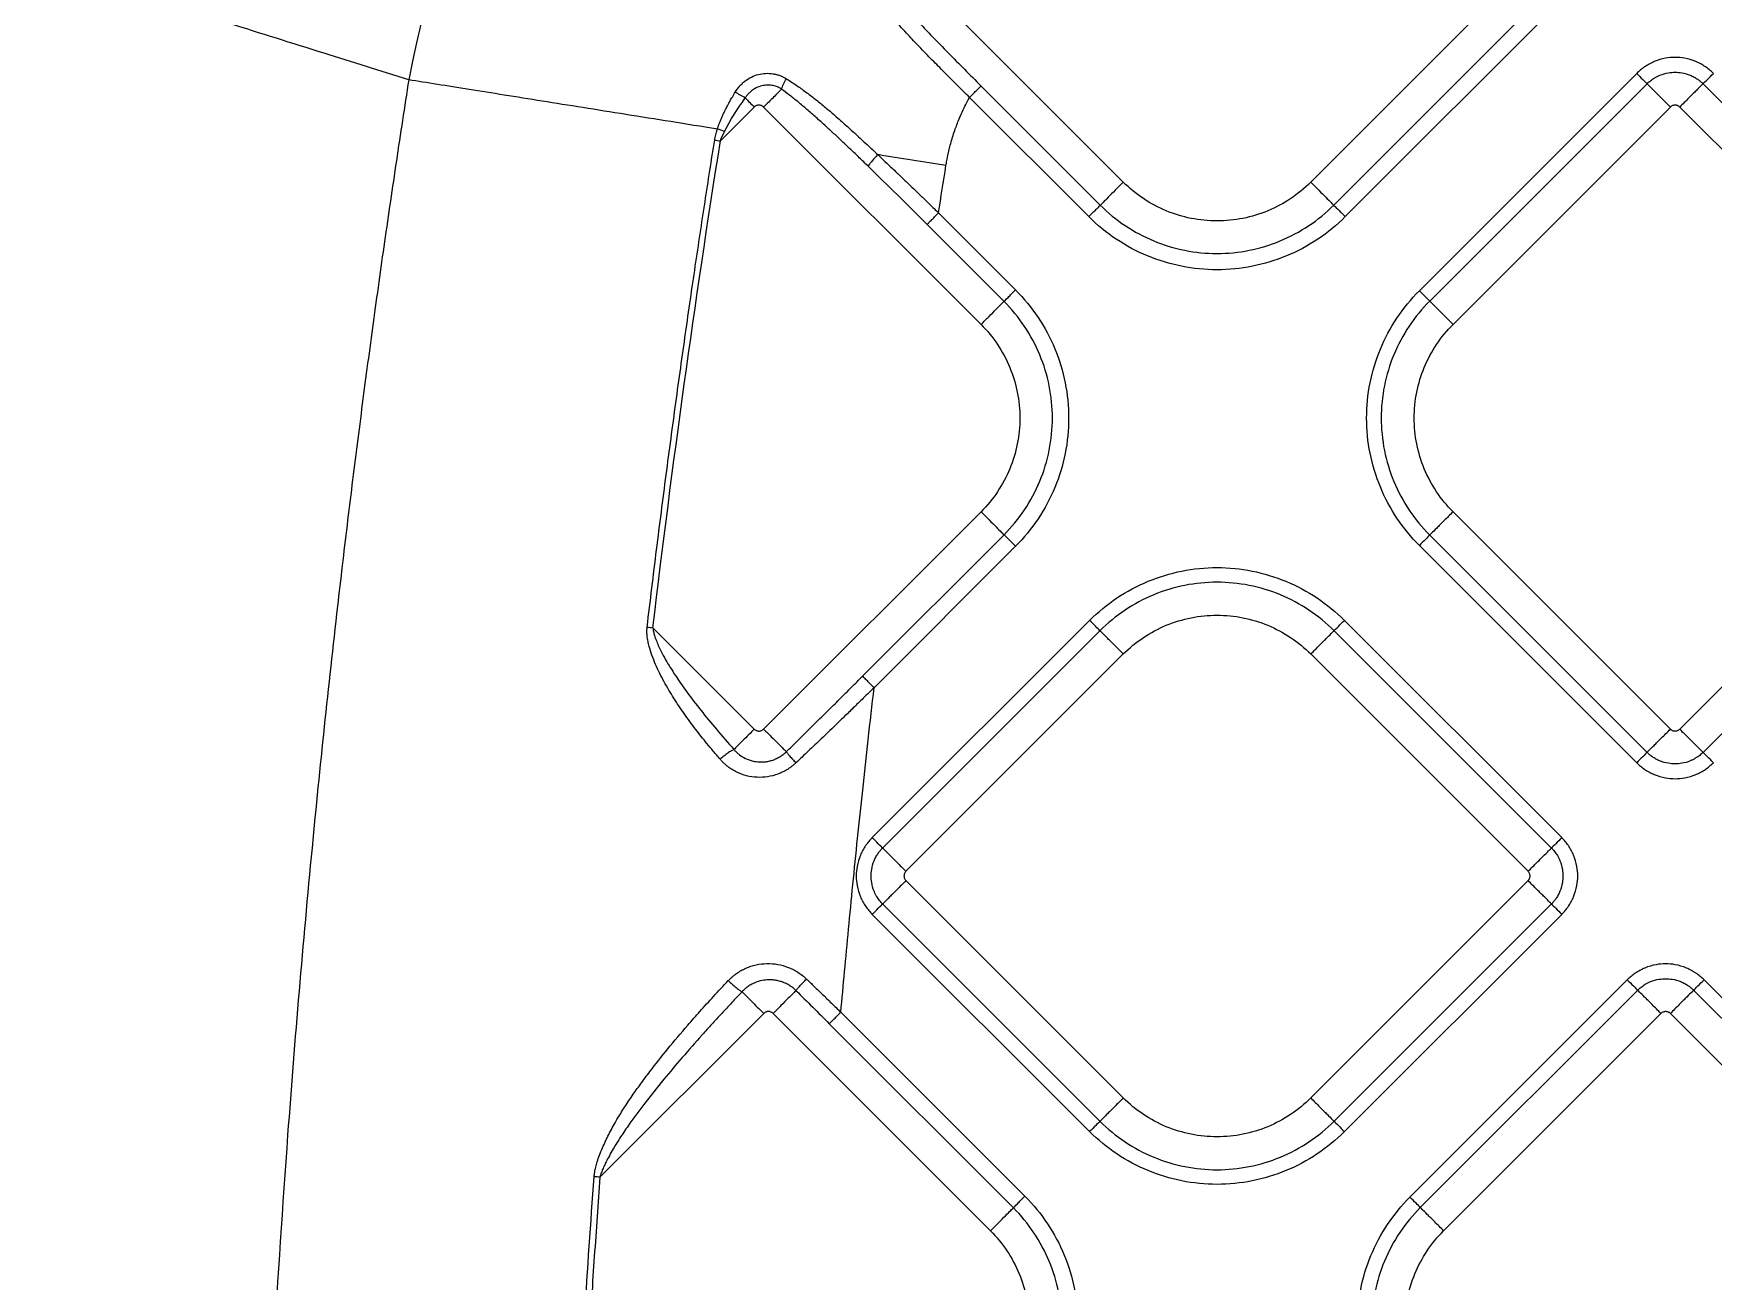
# Model space of a CAD drawing. Extents: x 526 to 610, y 679 to 808.
# Drawn here: x 559.03 to 564.12, y 725.62 to 729.41 of the extents above; entities that cross this region are included whole.
import ezdxf

# ---------------------------------------------------------------- set-up
doc = ezdxf.new("R2010")
doc.units = 0
doc.header["$MEASUREMENT"] = 0
doc.layers.add('1', color=4, linetype='Continuous')

# ---------------------------------------------------------------- blocks, each defined once
blk = doc.blocks.new('JETSETTER LX')
at = {"layer": '1', "color": 3, "linetype": 'Continuous', "lineweight": 25}
for p, q in [((36.2038, 32.0796), (35.545, 32.7385)), ((37.4308, 32.7385), (36.772, 32.0796)), ((36.8417, 32.0099), (37.5005, 32.6687)), ((36.8765, 31.975), (37.5354, 32.6339)), ((37.7599, 32.4091), (37.1012, 31.7504)), ((35.7376, 32.3366), (36.0993, 31.975)), ((35.7725, 32.3715), (36.1341, 32.0099)), ((37.7913, 32.378), (37.1325, 31.7191)), ((38.6198, 31.7191), (37.961, 32.378)), ((35.0855, 32.3072), (34.9827, 32.2044)), ((35.1138, 32.3072), (35.7726, 31.6484)), ((37.2032, 31.6484), (37.862, 32.3073)), ((37.8903, 32.3073), (38.5491, 31.6484)), ((35.8772, 31.753), (35.6438, 31.9864)), ((35.8423, 31.7181), (35.6089, 31.9515)), ((35.7726, 31.0803), (35.1138, 30.4214)), ((37.862, 30.4215), (37.2032, 31.0803)), ((38.5491, 31.0803), (37.8903, 30.4215)), ((35.4137, 30.5819), (35.8423, 31.0105)), ((37.1325, 31.0096), (37.7913, 30.3508)), ((37.961, 30.3508), (38.6198, 31.0096)), ((35.4486, 30.547), (35.8772, 30.9757)), ((37.1012, 30.9783), (37.7599, 30.3196)), ((34.7782, 30.7287), (35.0855, 30.4214)), ((36.1018, 30.7511), (35.4431, 30.0923)), ((36.1331, 30.7198), (35.4743, 30.0609)), ((37.5015, 30.0609), (36.8426, 30.7198)), ((37.5327, 30.0923), (36.8739, 30.7511)), ((35.545, 29.9902), (36.2038, 30.6491)), ((36.7719, 30.6491), (37.4308, 29.9902)), ((36.2038, 29.3031), (35.545, 29.9619)), ((37.4308, 29.9619), (36.7719, 29.3031)), ((35.4743, 29.8912), (36.1331, 29.2324)), ((36.8426, 29.2324), (37.5015, 29.8912)), ((35.4431, 29.8598), (36.1018, 29.2011)), ((36.8739, 29.2011), (37.5327, 29.8598)), ((37.7314, 29.6611), (37.0727, 29.0024)), ((38.6226, 29.0024), (37.9639, 29.6611)), ((37.7628, 29.6299), (37.104, 28.9711)), ((38.5913, 28.9711), (37.9325, 29.6299)), ((35.114, 29.5593), (34.6176, 29.0629)), ((35.1423, 29.5593), (35.8011, 28.9004)), ((35.9057, 29.005), (35.3477, 29.563)), ((37.1747, 28.9004), (37.8335, 29.5592)), ((37.8618, 29.5592), (38.5206, 28.9004)), ((35.8708, 28.9701), (35.3128, 29.5281))]:
    blk.add_line(p, q, dxfattribs=at)
for points in [[(34.8198, 33.9236), (34.4483, 33.5344), (34.1525, 32.9953), (34.038, 32.3897)], [(34.9951, 32.2336), (35.012, 32.2686), (35.0344, 32.302), (35.0579, 32.3348)], [(35.0579, 32.3348), (35.0671, 32.3257), (35.0766, 32.3161), (35.0855, 32.3072)], [(34.9951, 32.2336), (34.9878, 32.2358), (34.9803, 32.2382), (34.9735, 32.2405)], [(34.9827, 32.2044), (34.9861, 32.2142), (34.9904, 32.2239), (34.9951, 32.2336)], [(34.7782, 30.7287), (34.8367, 31.2219), (34.9049, 31.7139), (34.9827, 32.2044)], [(34.9653, 32.2072), (34.9708, 32.2063), (34.9768, 32.2054), (34.9827, 32.2044)], [(35.4305, 32.1278), (35.4904, 32.0696), (35.5497, 32.0107), (35.6089, 31.9515)], [(35.6664, 32.13), (35.5982, 32.1409), (35.5291, 32.1519), (35.4597, 32.163)], [(35.6438, 31.9864), (35.6513, 32.0342), (35.6588, 32.0821), (35.6664, 32.13)], [(34.7607, 30.7308), (34.7663, 30.7301), (34.7723, 30.7294), (34.7782, 30.7287)], [(35.2117, 29.6287), (35.2455, 29.5953), (35.2792, 29.5618), (35.3128, 29.5281)], [(34.5472, 28.2238), (34.5617, 28.5039), (34.5793, 28.784), (34.6001, 29.0642)], [(34.6176, 29.0629), (34.6117, 29.0633), (34.6056, 29.0638), (34.6001, 29.0642)]]:
    blk.add_open_spline(points, degree=3, dxfattribs=at)
for points, knots in [([(34.038, 32.3897), (33.9524, 32.4166), (33.7706, 32.4737), (33.5712, 32.5365), (33.4336, 32.5793), (33.3433, 32.6072), (33.1711, 32.6599), (32.9004, 32.7424), (32.5551, 32.8484), (32.1843, 32.963), (31.9358, 33.0402), (31.8107, 33.0791)], [0, 0, 0, 0, 0.115031, 0.244338, 0.268336, 0.300105, 0.365765, 0.49981, 0.664174, 0.830905, 1, 1, 1, 1]), ([(35.7376, 32.3366), (35.7317, 32.3425), (35.7195, 32.3546), (35.7007, 32.3732), (35.6811, 32.3928), (35.6556, 32.4183), (35.6234, 32.4509), (35.5869, 32.4887), (35.5491, 32.5285), (35.5188, 32.5614), (35.494, 32.5891), (35.4764, 32.6091), (35.459, 32.6294), (35.4477, 32.6431), (35.442, 32.65)], [0, 0, 0, 0, 0.057734, 0.118592, 0.182618, 0.249859, 0.368143, 0.499845, 0.614256, 0.749702, 0.812077, 0.874861, 0.936689, 1, 1, 1, 1]), ([(35.482, 32.6755), (35.4875, 32.6692), (35.4985, 32.6566), (35.5153, 32.6378), (35.5326, 32.6188), (35.5503, 32.5997), (35.5683, 32.5804), (35.5867, 32.5609), (35.6055, 32.5413), (35.6342, 32.5115), (35.6731, 32.4716), (35.7225, 32.4216), (35.7558, 32.3883), (35.7725, 32.3715)], [0, 0, 0, 0, 0.0596164, 0.1200452, 0.1812938, 0.2433695, 0.3062794, 0.37003, 0.4346278, 0.5000791, 0.664952, 0.831562, 1, 1, 1, 1]), ([(37.9924, 32.4091), (37.9905, 32.411), (37.9868, 32.4147), (37.9808, 32.4198), (37.9746, 32.4248), (37.9681, 32.4295), (37.9612, 32.4339), (37.9541, 32.438), (37.9467, 32.4418), (37.9308, 32.4489), (37.9073, 32.4558), (37.876, 32.4586), (37.8448, 32.4558), (37.8186, 32.448), (37.798, 32.4381), (37.784, 32.4296), (37.7712, 32.42), (37.7636, 32.4127), (37.7599, 32.4091)], [0, 0, 0, 0, 0.030283, 0.060815, 0.091621, 0.122727, 0.154155, 0.18593, 0.218076, 0.250613, 0.387935, 0.50022, 0.613211, 0.749546, 0.814895, 0.878303, 0.939947, 1, 1, 1, 1]), ([(34.038, 32.3897), (34.0317, 32.3488), (34.019, 32.267), (34.0005, 32.1443), (33.9823, 32.0215), (33.9645, 31.8988), (33.9471, 31.776), (33.9301, 31.6533), (33.9135, 31.5305), (33.8973, 31.4078), (33.8815, 31.285), (33.866, 31.1623), (33.851, 31.0395), (33.8363, 30.9168), (33.7984, 30.5911), (33.7379, 30.0165), (33.6742, 29.2661), (33.6203, 28.4429), (33.5826, 27.6035), (33.5648, 26.7577), (33.5645, 25.9821), (33.5778, 25.233), (33.6017, 24.6092), (33.6279, 24.1118), (33.65, 23.7498), (33.6809, 23.317), (33.7182, 22.8695), (33.7592, 22.4371), (33.7999, 22.0498), (33.8421, 21.6817), (33.8854, 21.3327), (33.9291, 21.003), (33.9727, 20.6924), (34.016, 20.401), (34.0583, 20.1288), (34.0993, 19.8757), (34.1268, 19.7135), (34.14, 19.6355)], [0, 0, 0, 0, 0.009695, 0.019385, 0.029071, 0.038752, 0.048429, 0.058102, 0.06777, 0.077435, 0.087096, 0.096752, 0.106405, 0.116055, 0.1257, 0.183178, 0.251347, 0.302045, 0.37635, 0.448086, 0.50012, 0.557965, 0.623518, 0.646286, 0.674595, 0.708455, 0.747878, 0.779754, 0.810154, 0.839077, 0.866522, 0.892486, 0.916966, 0.939961, 0.961467, 0.981481, 1, 1, 1, 1]), ([(34.9735, 32.2405), (34.8782, 32.2557), (34.7853, 32.2706), (34.6073, 32.2989), (34.5224, 32.3125), (34.3633, 32.3379), (34.2892, 32.3497), (34.1538, 32.3713), (34.0925, 32.3811), (34.038, 32.3897)], [0, 0, 0, 0, 0.25, 0.25, 0.5, 0.5, 0.75, 0.75, 1, 1, 1, 1]), ([(35.0278, 32.3528), (35.029, 32.3547), (35.0314, 32.3584), (35.0352, 32.3637), (35.0393, 32.3688), (35.0436, 32.3736), (35.0481, 32.3782), (35.0529, 32.3825), (35.0621, 32.3899), (35.0766, 32.3991), (35.0976, 32.4068), (35.1196, 32.4103), (35.1381, 32.4093), (35.1525, 32.4063), (35.1631, 32.403), (35.1733, 32.3986), (35.1796, 32.3949), (35.1828, 32.393)], [0, 0, 0, 0, 0.036276, 0.072214, 0.107899, 0.143422, 0.178872, 0.214343, 0.249928, 0.375549, 0.49949, 0.625373, 0.74919, 0.813025, 0.875704, 0.937833, 1, 1, 1, 1]), ([(35.1682, 32.3617), (35.1694, 32.3659), (35.1713, 32.371), (35.1764, 32.3819), (35.1795, 32.3876), (35.1828, 32.3931)], [0, 0, 0, 0, 0.5, 0.5, 1, 1, 1, 1]), ([(35.1828, 32.393), (35.1877, 32.3899), (35.1976, 32.3837), (35.2122, 32.3739), (35.2267, 32.3638), (35.2411, 32.3533), (35.2554, 32.3426), (35.2696, 32.3317), (35.2836, 32.3205), (35.2976, 32.309), (35.3115, 32.2974), (35.3321, 32.2797), (35.3593, 32.2557), (35.3932, 32.2249), (35.4267, 32.1939), (35.4489, 32.1731), (35.4597, 32.163)], [0, 0, 0, 0, 0.049502, 0.099076, 0.148737, 0.198495, 0.248361, 0.298341, 0.348441, 0.398665, 0.449015, 0.499492, 0.62412, 0.749855, 0.87774, 1, 1, 1, 1]), ([(37.7599, 32.4091), (37.766, 32.4031), (37.7726, 32.3965), (37.7839, 32.3853), (37.7885, 32.3808), (37.7913, 32.378)], [0, 0, 0, 0, 0.5, 0.5, 1, 1, 1, 1]), ([(37.7913, 32.378), (37.7929, 32.3795), (37.7961, 32.3826), (37.8015, 32.3871), (37.8076, 32.3917), (37.8145, 32.396), (37.8221, 32.4002), (37.8356, 32.4063), (37.8538, 32.4114), (37.8761, 32.4133), (37.8985, 32.4114), (37.9181, 32.4059), (37.934, 32.3984), (37.9445, 32.3919), (37.9534, 32.3851), (37.9586, 32.3803), (37.961, 32.378)], [0, 0, 0, 0, 0.034707, 0.072248, 0.112595, 0.155737, 0.201682, 0.250449, 0.393045, 0.50003, 0.606972, 0.74961, 0.821642, 0.887377, 0.946846, 1, 1, 1, 1]), ([(37.961, 32.378), (37.9638, 32.3808), (37.9684, 32.3853), (37.9797, 32.3965), (37.9863, 32.4031), (37.9924, 32.4091)], [0, 0, 0, 0, 0.5, 0.5, 1, 1, 1, 1]), ([(34.9735, 32.2405), (34.9745, 32.2435), (34.9765, 32.2497), (34.9799, 32.2589), (34.9837, 32.2684), (34.9879, 32.2782), (34.9924, 32.2882), (34.9978, 32.2993), (35.0043, 32.3119), (35.0116, 32.3251), (35.0195, 32.3389), (35.0248, 32.3478), (35.0278, 32.3528)], [0, 0, 0, 0, 0.075753, 0.1545, 0.236244, 0.320984, 0.408714, 0.499421, 0.618376, 0.749928, 0.859937, 1, 1, 1, 1]), ([(35.0579, 32.3348), (35.0531, 32.3374), (35.0479, 32.3404), (35.0376, 32.3466), (35.0325, 32.3498), (35.0278, 32.3528)], [0, 0, 0, 0, 0.5, 0.5, 1, 1, 1, 1]), ([(35.1682, 32.3617), (35.1667, 32.3626), (35.1634, 32.3647), (35.1581, 32.3673), (35.1523, 32.3697), (35.1459, 32.3716), (35.1391, 32.3731), (35.1316, 32.3739), (35.1212, 32.3741), (35.1073, 32.372), (35.0924, 32.3665), (35.0802, 32.359), (35.071, 32.3512), (35.0637, 32.3433), (35.0598, 32.3376), (35.0579, 32.3348)], [0, 0, 0, 0, 0.043841, 0.091053, 0.141444, 0.19482, 0.250976, 0.306583, 0.375798, 0.500726, 0.640149, 0.750161, 0.839305, 0.922028, 1, 1, 1, 1]), ([(35.1682, 32.3617), (35.1616, 32.3551), (35.1532, 32.3467), (35.1345, 32.3279), (35.1241, 32.3176), (35.1138, 32.3072)], [0, 0, 0, 0, 0.5, 0.5, 1, 1, 1, 1]), ([(35.4305, 32.1278), (35.4216, 32.1365), (35.404, 32.1536), (35.3778, 32.1787), (35.3522, 32.203), (35.3272, 32.2264), (35.3009, 32.2506), (35.2736, 32.2752), (35.2455, 32.2997), (35.2187, 32.3223), (35.1932, 32.3429), (35.1764, 32.3556), (35.1682, 32.3617)], [0, 0, 0, 0, 0.105575, 0.208352, 0.308344, 0.405566, 0.500034, 0.612522, 0.718716, 0.818659, 0.912401, 1, 1, 1, 1]), ([(35.6664, 32.13), (35.6673, 32.1349), (35.669, 32.1453), (35.6722, 32.1613), (35.6761, 32.1786), (35.6808, 32.1969), (35.6864, 32.2164), (35.6946, 32.2414), (35.7052, 32.2693), (35.7175, 32.2973), (35.7282, 32.3191), (35.7348, 32.3314), (35.7376, 32.3366)], [0, 0, 0, 0, 0.068506, 0.142996, 0.223444, 0.30983, 0.402146, 0.500393, 0.66922, 0.80865, 0.918886, 1, 1, 1, 1]), ([(35.7376, 32.3366), (35.7414, 32.3404), (35.7455, 32.3445), (35.7534, 32.3524), (35.7572, 32.3562), (35.7638, 32.3628), (35.7665, 32.3655), (35.7706, 32.3696), (35.7719, 32.3709), (35.7725, 32.3715)], [0, 0, 0, 0, 0.25, 0.25, 0.5, 0.5, 0.75, 0.75, 1, 1, 1, 1]), ([(37.862, 32.3073), (37.8528, 32.3164), (37.8437, 32.3256), (37.8268, 32.3425), (37.819, 32.3503), (37.8059, 32.3633), (37.8006, 32.3686), (37.7934, 32.3758), (37.7915, 32.3778), (37.7913, 32.378)], [0, 0, 0, 0, 0.25, 0.25, 0.5, 0.5, 0.75, 0.75, 1, 1, 1, 1]), ([(37.961, 32.378), (37.9608, 32.3778), (37.9589, 32.3758), (37.9516, 32.3686), (37.9464, 32.3633), (37.9333, 32.3503), (37.9255, 32.3425), (37.9086, 32.3256), (37.8994, 32.3164), (37.8903, 32.3073)], [0, 0, 0, 0, 0.25, 0.25, 0.5, 0.5, 0.75, 0.75, 1, 1, 1, 1]), ([(35.1138, 32.3072), (35.1131, 32.3078), (35.1119, 32.309), (35.1097, 32.3105), (35.1069, 32.3118), (35.1036, 32.3128), (35.0996, 32.3132), (35.0957, 32.3128), (35.0919, 32.3117), (35.0884, 32.3099), (35.0865, 32.3081), (35.0855, 32.3072)], [0, 0, 0, 0, 0.083478, 0.166388, 0.250171, 0.374789, 0.500105, 0.62472, 0.750039, 0.874841, 1, 1, 1, 1]), ([(37.8903, 32.3073), (37.8896, 32.3079), (37.8884, 32.309), (37.8862, 32.3105), (37.8834, 32.3118), (37.8801, 32.3129), (37.8761, 32.3132), (37.8722, 32.3129), (37.8685, 32.3117), (37.8649, 32.3099), (37.863, 32.3081), (37.862, 32.3073)], [0, 0, 0, 0, 0.083478, 0.166388, 0.250171, 0.374789, 0.500105, 0.62472, 0.750039, 0.874841, 1, 1, 1, 1]), ([(34.9653, 32.2072), (34.9658, 32.2098), (34.9667, 32.2151), (34.9686, 32.2232), (34.9708, 32.2318), (34.9726, 32.2375), (34.9735, 32.2405)], [0, 0, 0, 0, 0.228367, 0.470878, 0.727968, 1, 1, 1, 1]), ([(34.7607, 30.7308), (34.7654, 30.7702), (34.7748, 30.8483), (34.7891, 30.9646), (34.8036, 31.0789), (34.8182, 31.1912), (34.8328, 31.3016), (34.8475, 31.41), (34.8622, 31.5164), (34.877, 31.6209), (34.8917, 31.7234), (34.9065, 31.824), (34.9212, 31.9226), (34.9359, 32.0192), (34.9506, 32.1139), (34.9604, 32.1763), (34.9653, 32.2072)], [0, 0, 0, 0, 0.079873, 0.158451, 0.235732, 0.311717, 0.386403, 0.459791, 0.531879, 0.602665, 0.67215, 0.740331, 0.807208, 0.872779, 0.937044, 1, 1, 1, 1]), ([(35.4597, 32.163), (35.4563, 32.1594), (35.4528, 32.1556), (35.4462, 32.1482), (35.443, 32.1446), (35.4377, 32.1381), (35.4354, 32.1352), (35.4321, 32.1307), (35.4311, 32.1289), (35.4305, 32.1278)], [0, 0, 0, 0, 0.25, 0.25, 0.5, 0.5, 0.75, 0.75, 1, 1, 1, 1]), ([(35.4597, 32.163), (35.4669, 32.1562), (35.4817, 32.1423), (35.5043, 32.1209), (35.5279, 32.0984), (35.5513, 32.076), (35.5748, 32.0534), (35.601, 32.028), (35.6242, 32.0055), (35.6394, 31.9907), (35.6438, 31.9864)], [0, 0, 0, 0, 0.116632, 0.238869, 0.36667, 0.499993, 0.620301, 0.750028, 0.92774, 1, 1, 1, 1]), ([(36.2038, 32.0796), (36.1956, 32.0714), (36.1873, 32.0631), (36.1718, 32.0476), (36.1645, 32.0403), (36.1519, 32.0277), (36.1465, 32.0223), (36.1383, 32.0141), (36.1355, 32.0113), (36.1341, 32.0099)], [0, 0, 0, 0, 0.25, 0.25, 0.5, 0.5, 0.75, 0.75, 1, 1, 1, 1]), ([(36.772, 32.0796), (36.7348, 32.0424), (36.6902, 32.0127), (36.5931, 31.9724), (36.5405, 31.962), (36.4353, 31.962), (36.3827, 31.9724), (36.2856, 32.0127), (36.241, 32.0424), (36.2038, 32.0796)], [0, 0, 0, 0, 0.25, 0.25, 0.5, 0.5, 0.75, 0.75, 1, 1, 1, 1]), ([(36.772, 32.0796), (36.7802, 32.0714), (36.7885, 32.0631), (36.804, 32.0476), (36.8113, 32.0403), (36.8239, 32.0277), (36.8293, 32.0223), (36.8375, 32.0141), (36.8403, 32.0113), (36.8417, 32.0099)], [0, 0, 0, 0, 0.25, 0.25, 0.5, 0.5, 0.75, 0.75, 1, 1, 1, 1]), ([(35.6089, 31.9515), (35.6096, 31.9521), (35.6109, 31.9534), (35.6149, 31.9575), (35.6177, 31.9602), (35.6243, 31.9668), (35.6281, 31.9706), (35.636, 31.9785), (35.64, 31.9826), (35.6438, 31.9864)], [0, 0, 0, 0, 0.25, 0.25, 0.5, 0.5, 0.75, 0.75, 1, 1, 1, 1]), ([(36.1341, 32.0099), (36.1327, 32.0085), (36.1284, 32.0042), (36.1158, 31.9915), (36.1075, 31.9833), (36.0993, 31.975)], [0, 0, 0, 0, 0.5, 0.5, 1, 1, 1, 1]), ([(36.8765, 31.975), (36.8257, 31.9242), (36.7647, 31.8834), (36.6318, 31.8284), (36.5598, 31.8141), (36.416, 31.8141), (36.344, 31.8284), (36.2111, 31.8834), (36.1501, 31.9242), (36.0993, 31.975)], [0, 0, 0, 0, 0.25, 0.25, 0.5, 0.5, 0.75, 0.75, 1, 1, 1, 1]), ([(36.1341, 32.0099), (36.1804, 31.9636), (36.2359, 31.9265), (36.3569, 31.8764), (36.4224, 31.8634), (36.5534, 31.8634), (36.6189, 31.8764), (36.7399, 31.9265), (36.7954, 31.9636), (36.8417, 32.0099)], [0, 0, 0, 0, 0.25, 0.25, 0.5, 0.5, 0.75, 0.75, 1, 1, 1, 1]), ([(36.8417, 32.0099), (36.8431, 32.0085), (36.8474, 32.0042), (36.86, 31.9915), (36.8683, 31.9833), (36.8765, 31.975)], [0, 0, 0, 0, 0.5, 0.5, 1, 1, 1, 1]), ([(35.8423, 31.7181), (35.8437, 31.7195), (35.848, 31.7238), (35.8607, 31.7365), (35.8689, 31.7447), (35.8772, 31.753)], [0, 0, 0, 0, 0.5, 0.5, 1, 1, 1, 1]), ([(35.8772, 31.753), (35.9281, 31.7021), (35.9688, 31.6411), (36.0239, 31.5082), (36.0382, 31.4363), (36.0382, 31.2924), (36.0239, 31.2205), (35.9688, 31.0875), (35.9281, 31.0266), (35.8772, 30.9757)], [0, 0, 0, 0, 0.25, 0.25, 0.5, 0.5, 0.75, 0.75, 1, 1, 1, 1]), ([(37.1012, 30.9783), (37.0506, 31.0288), (37.0102, 31.0894), (36.9555, 31.2214), (36.9413, 31.2929), (36.9413, 31.4358), (36.9555, 31.5073), (37.0102, 31.6393), (37.0506, 31.6999), (37.1012, 31.7504)], [0, 0, 0, 0, 0.25, 0.25, 0.5, 0.5, 0.75, 0.75, 1, 1, 1, 1]), ([(37.1325, 31.7191), (37.086, 31.6727), (37.0488, 31.617), (36.9986, 31.4957), (36.9855, 31.43), (36.9855, 31.2987), (36.9986, 31.233), (37.0488, 31.1117), (37.086, 31.056), (37.1325, 31.0096)], [0, 0, 0, 0, 0.25, 0.25, 0.5, 0.5, 0.75, 0.75, 1, 1, 1, 1]), ([(37.1325, 31.7191), (37.1295, 31.7221), (37.1249, 31.7267), (37.114, 31.7376), (37.1076, 31.744), (37.1012, 31.7504)], [0, 0, 0, 0, 0.5, 0.5, 1, 1, 1, 1]), ([(37.2032, 31.6484), (37.194, 31.6576), (37.1849, 31.6667), (37.1679, 31.6837), (37.1601, 31.6915), (37.1471, 31.7045), (37.1418, 31.7098), (37.1346, 31.717), (37.1326, 31.719), (37.1325, 31.7191)], [0, 0, 0, 0, 0.25, 0.25, 0.5, 0.5, 0.75, 0.75, 1, 1, 1, 1]), ([(35.7726, 31.6484), (35.7809, 31.6567), (35.7891, 31.6649), (35.8047, 31.6805), (35.8119, 31.6877), (35.8246, 31.7004), (35.8299, 31.7057), (35.8381, 31.7139), (35.8409, 31.7167), (35.8423, 31.7181)], [0, 0, 0, 0, 0.25, 0.25, 0.5, 0.5, 0.75, 0.75, 1, 1, 1, 1]), ([(35.8423, 31.0105), (35.8886, 31.0568), (35.9257, 31.1123), (35.9758, 31.2334), (35.9889, 31.2988), (35.9889, 31.4298), (35.9758, 31.4953), (35.9257, 31.6163), (35.8886, 31.6718), (35.8423, 31.7181)], [0, 0, 0, 0, 0.25, 0.25, 0.5, 0.5, 0.75, 0.75, 1, 1, 1, 1]), ([(35.7726, 31.6484), (35.8098, 31.6112), (35.8396, 31.5666), (35.8798, 31.4695), (35.8903, 31.4169), (35.8903, 31.3117), (35.8798, 31.2592), (35.8396, 31.162), (35.8098, 31.1174), (35.7726, 31.0803)], [0, 0, 0, 0, 0.25, 0.25, 0.5, 0.5, 0.75, 0.75, 1, 1, 1, 1]), ([(37.2032, 31.0803), (37.166, 31.1175), (37.1362, 31.162), (37.096, 31.2592), (37.0855, 31.3118), (37.0855, 31.4169), (37.096, 31.4695), (37.1362, 31.5667), (37.166, 31.6112), (37.2032, 31.6484)], [0, 0, 0, 0, 0.25, 0.25, 0.5, 0.5, 0.75, 0.75, 1, 1, 1, 1]), ([(35.7726, 31.0803), (35.7809, 31.072), (35.7891, 31.0637), (35.8047, 31.0482), (35.8119, 31.0409), (35.8246, 31.0283), (35.8299, 31.0229), (35.8381, 31.0147), (35.8409, 31.0119), (35.8423, 31.0105)], [0, 0, 0, 0, 0.25, 0.25, 0.5, 0.5, 0.75, 0.75, 1, 1, 1, 1]), ([(37.2032, 31.0803), (37.194, 31.0711), (37.1849, 31.062), (37.1679, 31.045), (37.1601, 31.0373), (37.1471, 31.0242), (37.1418, 31.0189), (37.1346, 31.0117), (37.1326, 31.0097), (37.1325, 31.0096)], [0, 0, 0, 0, 0.25, 0.25, 0.5, 0.5, 0.75, 0.75, 1, 1, 1, 1]), ([(35.8423, 31.0105), (35.8437, 31.0092), (35.848, 31.0048), (35.8607, 30.9922), (35.8689, 30.9839), (35.8772, 30.9757)], [0, 0, 0, 0, 0.5, 0.5, 1, 1, 1, 1]), ([(37.1325, 31.0096), (37.1295, 31.0066), (37.1249, 31.0021), (37.114, 30.9911), (37.1076, 30.9847), (37.1012, 30.9783)], [0, 0, 0, 0, 0.5, 0.5, 1, 1, 1, 1]), ([(36.1018, 30.7511), (36.1523, 30.8016), (36.2129, 30.8421), (36.345, 30.8968), (36.4164, 30.911), (36.5593, 30.911), (36.6308, 30.8968), (36.7628, 30.8421), (36.8234, 30.8016), (36.8739, 30.7511)], [0, 0, 0, 0, 0.25, 0.25, 0.5, 0.5, 0.75, 0.75, 1, 1, 1, 1]), ([(36.8426, 30.7198), (36.7962, 30.7662), (36.7405, 30.8034), (36.6192, 30.8537), (36.5535, 30.8667), (36.4222, 30.8667), (36.3565, 30.8537), (36.2352, 30.8034), (36.1795, 30.7662), (36.1331, 30.7198)], [0, 0, 0, 0, 0.25, 0.25, 0.5, 0.5, 0.75, 0.75, 1, 1, 1, 1]), ([(36.2038, 30.6491), (36.241, 30.6862), (36.2855, 30.716), (36.3827, 30.7563), (36.4353, 30.7667), (36.5405, 30.7667), (36.593, 30.7563), (36.6902, 30.716), (36.7348, 30.6862), (36.7719, 30.6491)], [0, 0, 0, 0, 0.25, 0.25, 0.5, 0.5, 0.75, 0.75, 1, 1, 1, 1]), ([(34.9818, 30.3298), (34.9749, 30.338), (34.9614, 30.3538), (34.9423, 30.377), (34.9246, 30.3988), (34.9011, 30.4289), (34.873, 30.4671), (34.8408, 30.5152), (34.8163, 30.5567), (34.7983, 30.591), (34.7858, 30.6178), (34.7751, 30.6444), (34.7677, 30.668), (34.7633, 30.6867), (34.7611, 30.6999), (34.7601, 30.7115), (34.7599, 30.7214), (34.7605, 30.7277), (34.7607, 30.7308)], [0, 0, 0, 0, 0.068704, 0.133226, 0.193556, 0.249687, 0.379328, 0.499295, 0.623814, 0.689833, 0.749053, 0.814544, 0.874345, 0.907005, 0.937099, 0.959754, 0.980672, 1, 1, 1, 1]), ([(34.7782, 30.7287), (34.7784, 30.7269), (34.7788, 30.7231), (34.7799, 30.7173), (34.7813, 30.7111), (34.7831, 30.7046), (34.7854, 30.6977), (34.788, 30.6904), (34.7911, 30.6828), (34.7969, 30.6695), (34.8064, 30.6501), (34.8197, 30.6261), (34.8345, 30.6018), (34.8497, 30.5786), (34.8657, 30.5551), (34.8897, 30.5217), (34.9243, 30.4766), (34.9716, 30.419), (35.0058, 30.3799), (35.0236, 30.3596)], [0, 0, 0, 0, 0.012114, 0.025182, 0.039243, 0.054329, 0.070466, 0.087674, 0.105971, 0.12537, 0.185045, 0.250501, 0.309446, 0.375579, 0.436876, 0.500355, 0.652053, 0.818565, 1, 1, 1, 1]), ([(36.1331, 30.7198), (36.1301, 30.7227), (36.1256, 30.7273), (36.1146, 30.7383), (36.1082, 30.7447), (36.1018, 30.7511)], [0, 0, 0, 0, 0.5, 0.5, 1, 1, 1, 1]), ([(36.2038, 30.6491), (36.1946, 30.6582), (36.1855, 30.6674), (36.1686, 30.6843), (36.1608, 30.6921), (36.1477, 30.7052), (36.1424, 30.7104), (36.1352, 30.7176), (36.1333, 30.7196), (36.1331, 30.7198)], [0, 0, 0, 0, 0.25, 0.25, 0.5, 0.5, 0.75, 0.75, 1, 1, 1, 1]), ([(36.7719, 30.6491), (36.7811, 30.6582), (36.7902, 30.6674), (36.8072, 30.6843), (36.815, 30.6921), (36.828, 30.7052), (36.8333, 30.7104), (36.8405, 30.7176), (36.8425, 30.7196), (36.8426, 30.7198)], [0, 0, 0, 0, 0.25, 0.25, 0.5, 0.5, 0.75, 0.75, 1, 1, 1, 1]), ([(36.8426, 30.7198), (36.8456, 30.7227), (36.8502, 30.7273), (36.8611, 30.7383), (36.8675, 30.7447), (36.8739, 30.7511)], [0, 0, 0, 0, 0.5, 0.5, 1, 1, 1, 1]), ([(35.1824, 30.3528), (35.1933, 30.3634), (35.215, 30.3846), (35.2476, 30.4168), (35.2804, 30.4492), (35.3135, 30.482), (35.3467, 30.515), (35.3801, 30.5484), (35.4025, 30.5707), (35.4137, 30.5819)], [0, 0, 0, 0, 0.139683, 0.280413, 0.422197, 0.565042, 0.708953, 0.853937, 1, 1, 1, 1]), ([(35.4486, 30.5471), (35.4448, 30.5509), (35.4407, 30.5549), (35.4328, 30.5628), (35.429, 30.5666), (35.4224, 30.5732), (35.4197, 30.5759), (35.4156, 30.58), (35.4143, 30.5813), (35.4137, 30.5819)], [0, 0, 0, 0, 0.25, 0.25, 0.5, 0.5, 0.75, 0.75, 1, 1, 1, 1]), ([(35.4486, 30.547), (35.4376, 30.5364), (35.4165, 30.5158), (35.3859, 30.4861), (35.3575, 30.4585), (35.3253, 30.4274), (35.2894, 30.3929), (35.2497, 30.3551), (35.224, 30.3308), (35.2116, 30.319)], [0, 0, 0, 0, 0.139051, 0.268767, 0.389103, 0.500014, 0.676632, 0.843313, 1, 1, 1, 1]), ([(35.3477, 29.563), (35.3514, 29.604), (35.359, 29.688), (35.3711, 29.8169), (35.3843, 29.9516), (35.3986, 30.0922), (35.414, 30.2386), (35.4306, 30.3909), (35.4425, 30.4943), (35.4486, 30.5471)], [0, 0, 0, 0, 0.12487, 0.25572, 0.392558, 0.535395, 0.68424, 0.839104, 1, 1, 1, 1]), ([(35.0855, 30.4214), (35.0799, 30.4158), (35.074, 30.41), (35.0622, 30.3982), (35.0563, 30.3922), (35.0451, 30.3811), (35.0399, 30.3758), (35.0307, 30.3666), (35.0267, 30.3627), (35.0236, 30.3596)], [0, 0, 0, 0, 0.25, 0.25, 0.5, 0.5, 0.75, 0.75, 1, 1, 1, 1]), ([(35.0855, 30.4214), (35.0861, 30.4208), (35.0874, 30.4196), (35.0896, 30.4182), (35.0923, 30.4168), (35.0957, 30.4158), (35.0996, 30.4154), (35.1036, 30.4158), (35.1073, 30.417), (35.1108, 30.4188), (35.1128, 30.4205), (35.1138, 30.4214)], [0, 0, 0, 0, 0.083478, 0.166388, 0.250171, 0.374789, 0.500105, 0.62472, 0.750039, 0.874841, 1, 1, 1, 1]), ([(35.1138, 30.4214), (35.1216, 30.4136), (35.1294, 30.4058), (35.1443, 30.3909), (35.1512, 30.384), (35.1636, 30.3716), (35.1689, 30.3663), (35.1774, 30.3578), (35.1806, 30.3546), (35.1824, 30.3528)], [0, 0, 0, 0, 0.25, 0.25, 0.5, 0.5, 0.75, 0.75, 1, 1, 1, 1]), ([(37.7913, 30.3508), (37.7915, 30.3509), (37.7934, 30.3529), (37.8006, 30.3601), (37.8059, 30.3654), (37.819, 30.3784), (37.8268, 30.3862), (37.8437, 30.4032), (37.8528, 30.4123), (37.862, 30.4215)], [0, 0, 0, 0, 0.25, 0.25, 0.5, 0.5, 0.75, 0.75, 1, 1, 1, 1]), ([(37.862, 30.4215), (37.8626, 30.4209), (37.8639, 30.4197), (37.8661, 30.4182), (37.8688, 30.4169), (37.8722, 30.4158), (37.8761, 30.4155), (37.8801, 30.4158), (37.8838, 30.417), (37.8873, 30.4188), (37.8893, 30.4206), (37.8903, 30.4215)], [0, 0, 0, 0, 0.083478, 0.166388, 0.250171, 0.374789, 0.500105, 0.62472, 0.750039, 0.874841, 1, 1, 1, 1]), ([(37.8903, 30.4215), (37.8994, 30.4123), (37.9086, 30.4032), (37.9255, 30.3862), (37.9333, 30.3784), (37.9464, 30.3654), (37.9516, 30.3601), (37.9589, 30.3529), (37.9608, 30.3509), (37.961, 30.3508)], [0, 0, 0, 0, 0.25, 0.25, 0.5, 0.5, 0.75, 0.75, 1, 1, 1, 1]), ([(35.0236, 30.3596), (35.0214, 30.3586), (35.0187, 30.3571), (35.0123, 30.3533), (35.0087, 30.3509), (35.001, 30.3455), (34.997, 30.3424), (34.9891, 30.3361), (34.9853, 30.3329), (34.9818, 30.3298)], [0, 0, 0, 0, 0.25, 0.25, 0.5, 0.5, 0.75, 0.75, 1, 1, 1, 1]), ([(35.0236, 30.3596), (35.0247, 30.3584), (35.0268, 30.3559), (35.0303, 30.3523), (35.0349, 30.348), (35.0438, 30.3406), (35.0593, 30.3312), (35.0799, 30.3241), (35.0987, 30.3216), (35.1137, 30.3218), (35.1261, 30.3234), (35.1384, 30.3264), (35.1503, 30.3308), (35.1617, 30.3367), (35.1727, 30.3439), (35.1792, 30.3498), (35.1824, 30.3528)], [0, 0, 0, 0, 0.02716, 0.055075, 0.083762, 0.133988, 0.250686, 0.388462, 0.50017, 0.570086, 0.64029, 0.710846, 0.78187, 0.853543, 0.926132, 1, 1, 1, 1]), ([(35.1824, 30.3528), (35.183, 30.3517), (35.1841, 30.3501), (35.1875, 30.3458), (35.1897, 30.343), (35.1951, 30.3368), (35.1982, 30.3333), (35.2048, 30.3262), (35.2082, 30.3225), (35.2116, 30.319)], [0, 0, 0, 0, 0.25, 0.25, 0.5, 0.5, 0.75, 0.75, 1, 1, 1, 1]), ([(37.7913, 30.3508), (37.7885, 30.3479), (37.7839, 30.3434), (37.7726, 30.3322), (37.766, 30.3256), (37.7599, 30.3196)], [0, 0, 0, 0, 0.5, 0.5, 1, 1, 1, 1]), ([(37.961, 30.3508), (37.9594, 30.3492), (37.9562, 30.3461), (37.9507, 30.3416), (37.9447, 30.337), (37.9378, 30.3327), (37.9302, 30.3285), (37.9167, 30.3224), (37.8985, 30.3173), (37.8761, 30.3155), (37.8538, 30.3173), (37.8342, 30.3228), (37.8183, 30.3303), (37.8078, 30.3368), (37.7988, 30.3436), (37.7937, 30.3485), (37.7913, 30.3508)], [0, 0, 0, 0, 0.0347068, 0.0722476, 0.1125946, 0.1557375, 0.2016822, 0.2504495, 0.3930453, 0.5000297, 0.6069718, 0.74961, 0.8216425, 0.887377, 0.9468461, 1, 1, 1, 1]), ([(37.9924, 30.3196), (37.9863, 30.3256), (37.9797, 30.3322), (37.9684, 30.3434), (37.9638, 30.3479), (37.961, 30.3508)], [0, 0, 0, 0, 0.5, 0.5, 1, 1, 1, 1]), ([(35.2116, 30.319), (35.2096, 30.3172), (35.2056, 30.3135), (35.1993, 30.3085), (35.1927, 30.3037), (35.1837, 30.2977), (35.1719, 30.2912), (35.1521, 30.2827), (35.126, 30.2758), (35.0937, 30.2742), (35.0619, 30.2788), (35.0367, 30.2881), (35.018, 30.2984), (35.0063, 30.3065), (34.9967, 30.3145), (34.9889, 30.3218), (34.9842, 30.3272), (34.9818, 30.3298)], [0, 0, 0, 0, 0.031116, 0.06228, 0.093575, 0.125081, 0.187604, 0.249929, 0.374885, 0.499663, 0.624569, 0.749488, 0.812102, 0.874541, 0.916497, 0.958254, 1, 1, 1, 1]), ([(37.7599, 30.3196), (37.7618, 30.3177), (37.7655, 30.3141), (37.7714, 30.3089), (37.7777, 30.3039), (37.7842, 30.2992), (37.791, 30.2948), (37.7982, 30.2907), (37.8056, 30.287), (37.8215, 30.2798), (37.845, 30.2729), (37.8762, 30.2701), (37.9074, 30.2729), (37.9337, 30.2807), (37.9543, 30.2906), (37.9683, 30.2991), (37.9811, 30.3087), (37.9886, 30.316), (37.9924, 30.3196)], [0, 0, 0, 0, 0.030283, 0.060815, 0.091621, 0.122727, 0.154155, 0.18593, 0.218076, 0.250613, 0.387935, 0.50022, 0.613211, 0.749546, 0.814895, 0.878303, 0.939947, 1, 1, 1, 1]), ([(35.4431, 30.0923), (35.4412, 30.0905), (35.4376, 30.0867), (35.4324, 30.0808), (35.4274, 30.0746), (35.4227, 30.068), (35.4183, 30.0612), (35.4142, 30.0541), (35.4105, 30.0467), (35.4033, 30.0308), (35.3964, 30.0072), (35.3936, 29.976), (35.3964, 29.9448), (35.4042, 29.9186), (35.4141, 29.898), (35.4227, 29.8839), (35.4322, 29.8712), (35.4395, 29.8636), (35.4431, 29.8598)], [0, 0, 0, 0, 0.030283, 0.060815, 0.091621, 0.122727, 0.154155, 0.18593, 0.218076, 0.250613, 0.387935, 0.50022, 0.613211, 0.749546, 0.814895, 0.878303, 0.939947, 1, 1, 1, 1]), ([(35.4743, 30.0609), (35.4714, 30.0638), (35.4669, 30.0683), (35.4557, 30.0796), (35.4492, 30.0862), (35.4431, 30.0923)], [0, 0, 0, 0, 0.5, 0.5, 1, 1, 1, 1]), ([(37.5327, 30.0923), (37.5266, 30.0862), (37.52, 30.0796), (37.5088, 30.0683), (37.5043, 30.0638), (37.5015, 30.0609)], [0, 0, 0, 0, 0.5, 0.5, 1, 1, 1, 1]), ([(37.5327, 29.8598), (37.5345, 29.8617), (37.5382, 29.8654), (37.5434, 29.8714), (37.5483, 29.8776), (37.553, 29.8842), (37.5574, 29.891), (37.5615, 29.8981), (37.5653, 29.9055), (37.5724, 29.9214), (37.5793, 29.9449), (37.5821, 29.9762), (37.5793, 30.0074), (37.5715, 30.0336), (37.5617, 30.0542), (37.5531, 30.0682), (37.5435, 30.081), (37.5362, 30.0886), (37.5327, 30.0923)], [0, 0, 0, 0, 0.030283, 0.060815, 0.091621, 0.122727, 0.154155, 0.18593, 0.218076, 0.250613, 0.387935, 0.50022, 0.613211, 0.749546, 0.814895, 0.878303, 0.939947, 1, 1, 1, 1]), ([(35.4743, 29.8912), (35.4728, 29.8928), (35.4696, 29.8961), (35.4651, 29.9015), (35.4606, 29.9076), (35.4562, 29.9144), (35.452, 29.922), (35.4459, 29.9356), (35.4408, 29.9537), (35.439, 29.9761), (35.4408, 29.9984), (35.4463, 30.018), (35.4538, 30.0339), (35.4603, 30.0445), (35.4671, 30.0534), (35.472, 30.0585), (35.4743, 30.0609)], [0, 0, 0, 0, 0.034707, 0.072248, 0.112595, 0.155737, 0.201682, 0.250449, 0.393045, 0.50003, 0.606972, 0.74961, 0.821643, 0.887377, 0.946846, 1, 1, 1, 1]), ([(35.4743, 30.0609), (35.4744, 30.0608), (35.4764, 30.0588), (35.4836, 30.0516), (35.4889, 30.0463), (35.5019, 30.0333), (35.5097, 30.0255), (35.5267, 30.0085), (35.5358, 29.9994), (35.545, 29.9902)], [0, 0, 0, 0, 0.25, 0.25, 0.5, 0.5, 0.75, 0.75, 1, 1, 1, 1]), ([(37.4308, 29.9902), (37.4399, 29.9994), (37.4491, 30.0085), (37.466, 30.0255), (37.4738, 30.0333), (37.4869, 30.0463), (37.4921, 30.0516), (37.4994, 30.0588), (37.5013, 30.0608), (37.5015, 30.0609)], [0, 0, 0, 0, 0.25, 0.25, 0.5, 0.5, 0.75, 0.75, 1, 1, 1, 1]), ([(37.5015, 30.0609), (37.503, 30.0594), (37.5061, 30.0561), (37.5107, 30.0507), (37.5152, 30.0446), (37.5196, 30.0378), (37.5237, 30.0302), (37.5298, 30.0166), (37.5349, 29.9984), (37.5368, 29.9761), (37.5349, 29.9537), (37.5294, 29.9341), (37.5219, 29.9182), (37.5154, 29.9077), (37.5086, 29.8988), (37.5038, 29.8937), (37.5015, 29.8912)], [0, 0, 0, 0, 0.034707, 0.072248, 0.112595, 0.155737, 0.201682, 0.250449, 0.393045, 0.50003, 0.606972, 0.74961, 0.821643, 0.887377, 0.946846, 1, 1, 1, 1]), ([(35.545, 29.9902), (35.5444, 29.9896), (35.5432, 29.9883), (35.5417, 29.9861), (35.5404, 29.9834), (35.5394, 29.98), (35.539, 29.9761), (35.5394, 29.9722), (35.5405, 29.9684), (35.5423, 29.9649), (35.5441, 29.9629), (35.545, 29.9619)], [0, 0, 0, 0, 0.083478, 0.166388, 0.250171, 0.374789, 0.500105, 0.62472, 0.750039, 0.874841, 1, 1, 1, 1]), ([(37.4308, 29.9619), (37.4314, 29.9626), (37.4326, 29.9639), (37.434, 29.9661), (37.4353, 29.9688), (37.4364, 29.9722), (37.4368, 29.9761), (37.4364, 29.98), (37.4352, 29.9838), (37.4334, 29.9873), (37.4316, 29.9892), (37.4308, 29.9902)], [0, 0, 0, 0, 0.083478, 0.166388, 0.250171, 0.374789, 0.500105, 0.62472, 0.750039, 0.874841, 1, 1, 1, 1]), ([(35.545, 29.9619), (35.5358, 29.9528), (35.5267, 29.9436), (35.5097, 29.9267), (35.5019, 29.9189), (35.4889, 29.9059), (35.4836, 29.9006), (35.4764, 29.8934), (35.4744, 29.8914), (35.4743, 29.8912)], [0, 0, 0, 0, 0.25, 0.25, 0.5, 0.5, 0.75, 0.75, 1, 1, 1, 1]), ([(37.5015, 29.8912), (37.5013, 29.8914), (37.4994, 29.8934), (37.4921, 29.9006), (37.4869, 29.9059), (37.4738, 29.9189), (37.466, 29.9267), (37.4491, 29.9436), (37.4399, 29.9528), (37.4308, 29.9619)], [0, 0, 0, 0, 0.25, 0.25, 0.5, 0.5, 0.75, 0.75, 1, 1, 1, 1]), ([(35.4431, 29.8598), (35.4492, 29.866), (35.4557, 29.8725), (35.4669, 29.8838), (35.4714, 29.8884), (35.4743, 29.8912)], [0, 0, 0, 0, 0.5, 0.5, 1, 1, 1, 1]), ([(37.5015, 29.8912), (37.5043, 29.8884), (37.5088, 29.8838), (37.52, 29.8725), (37.5266, 29.866), (37.5327, 29.8598)], [0, 0, 0, 0, 0.5, 0.5, 1, 1, 1, 1]), ([(35.0066, 29.6588), (35.0085, 29.6607), (35.0123, 29.6647), (35.0184, 29.6702), (35.0247, 29.6754), (35.0335, 29.682), (35.0451, 29.6894), (35.0647, 29.6992), (35.0908, 29.7078), (35.1236, 29.7116), (35.1566, 29.7091), (35.1833, 29.7016), (35.2034, 29.6926), (35.2178, 29.6844), (35.2314, 29.6749), (35.2396, 29.6674), (35.2437, 29.6637)], [0, 0, 0, 0, 0.031126, 0.062292, 0.093576, 0.125051, 0.187606, 0.249881, 0.374881, 0.499574, 0.624578, 0.749357, 0.812517, 0.874926, 0.937211, 1, 1, 1, 1]), ([(37.9639, 29.6611), (37.962, 29.6629), (37.9583, 29.6666), (37.9523, 29.6718), (37.9461, 29.6768), (37.9396, 29.6815), (37.9327, 29.6859), (37.9256, 29.69), (37.9182, 29.6937), (37.9023, 29.7009), (37.8788, 29.7078), (37.8475, 29.7106), (37.8163, 29.7078), (37.7901, 29.7), (37.7695, 29.6901), (37.7555, 29.6815), (37.7427, 29.672), (37.7351, 29.6647), (37.7314, 29.6611)], [0, 0, 0, 0, 0.030283, 0.060815, 0.091621, 0.122727, 0.154155, 0.18593, 0.218076, 0.250613, 0.387935, 0.50022, 0.613211, 0.749546, 0.814895, 0.878303, 0.939947, 1, 1, 1, 1]), ([(34.6001, 29.0642), (34.6003, 29.0665), (34.6008, 29.0713), (34.6018, 29.0785), (34.6032, 29.0859), (34.6049, 29.0935), (34.6069, 29.1014), (34.6105, 29.1134), (34.6165, 29.1305), (34.6278, 29.1583), (34.6442, 29.1932), (34.6656, 29.2325), (34.6896, 29.2716), (34.7144, 29.3086), (34.7412, 29.3461), (34.7767, 29.3937), (34.8241, 29.4538), (34.8752, 29.5142), (34.9217, 29.5668), (34.9626, 29.6118), (34.9915, 29.6427), (35.0066, 29.6588)], [0, 0, 0, 0, 0.009537, 0.019423, 0.029678, 0.04032, 0.051365, 0.062827, 0.091742, 0.125577, 0.185925, 0.250168, 0.309804, 0.375319, 0.434087, 0.500295, 0.620558, 0.750108, 0.826212, 0.90952, 1, 1, 1, 1]), ([(35.0066, 29.6588), (35.0103, 29.6553), (35.0144, 29.6515), (35.0226, 29.6443), (35.0268, 29.6407), (35.0346, 29.6344), (35.0381, 29.6317), (35.0441, 29.6275), (35.0464, 29.626), (35.0482, 29.6251)], [0, 0, 0, 0, 0.25, 0.25, 0.5, 0.5, 0.75, 0.75, 1, 1, 1, 1]), ([(35.2117, 29.6287), (35.2101, 29.6303), (35.2069, 29.6334), (35.2017, 29.6376), (35.1963, 29.6415), (35.1908, 29.6451), (35.185, 29.6483), (35.1792, 29.6511), (35.1732, 29.6536), (35.1671, 29.6558), (35.1608, 29.6576), (35.1545, 29.6591), (35.1482, 29.6602), (35.1418, 29.6609), (35.1353, 29.6613), (35.1246, 29.6614), (35.1073, 29.6595), (35.0881, 29.6535), (35.0724, 29.6452), (35.0621, 29.6381), (35.0543, 29.6314), (35.05, 29.627), (35.0482, 29.6251)], [0, 0, 0, 0, 0.036851, 0.073377, 0.109634, 0.145669, 0.181525, 0.217239, 0.252843, 0.288362, 0.323819, 0.35923, 0.394612, 0.429974, 0.465326, 0.500675, 0.607396, 0.749932, 0.83066, 0.899252, 0.955745, 1, 1, 1, 1]), ([(35.2117, 29.6287), (35.2123, 29.6296), (35.2134, 29.631), (35.217, 29.6353), (35.2195, 29.6381), (35.2254, 29.6447), (35.2289, 29.6484), (35.2362, 29.6561), (35.24, 29.66), (35.2437, 29.6637)], [0, 0, 0, 0, 0.25, 0.25, 0.5, 0.5, 0.75, 0.75, 1, 1, 1, 1]), ([(35.2437, 29.6637), (35.2515, 29.6562), (35.2677, 29.6406), (35.2929, 29.6163), (35.3197, 29.5902), (35.3382, 29.5723), (35.3477, 29.563)], [0, 0, 0, 0, 0.224938, 0.466669, 0.725069, 1, 1, 1, 1]), ([(37.7314, 29.6611), (37.7375, 29.655), (37.7441, 29.6485), (37.7554, 29.6373), (37.7599, 29.6328), (37.7628, 29.6299)], [0, 0, 0, 0, 0.5, 0.5, 1, 1, 1, 1]), ([(37.7628, 29.6299), (37.7644, 29.6314), (37.7676, 29.6346), (37.773, 29.6391), (37.7791, 29.6436), (37.7859, 29.648), (37.7935, 29.6522), (37.8071, 29.6583), (37.8253, 29.6634), (37.8476, 29.6652), (37.87, 29.6634), (37.8896, 29.6579), (37.9055, 29.6504), (37.916, 29.6438), (37.9249, 29.6371), (37.9301, 29.6322), (37.9325, 29.6299)], [0, 0, 0, 0, 0.034707, 0.072248, 0.112595, 0.155737, 0.201682, 0.250449, 0.393045, 0.50003, 0.606972, 0.74961, 0.821643, 0.887377, 0.946846, 1, 1, 1, 1]), ([(37.9325, 29.6299), (37.9353, 29.6328), (37.9399, 29.6373), (37.9512, 29.6485), (37.9578, 29.655), (37.9639, 29.6611)], [0, 0, 0, 0, 0.5, 0.5, 1, 1, 1, 1]), ([(35.0482, 29.6251), (35.0378, 29.6141), (35.0172, 29.5922), (34.9867, 29.5594), (34.9568, 29.5268), (34.9167, 29.4825), (34.8678, 29.4271), (34.8085, 29.357), (34.7535, 29.2881), (34.709, 29.2281), (34.6776, 29.1814), (34.6579, 29.1492), (34.6437, 29.1239), (34.6343, 29.1058), (34.6271, 29.0902), (34.6216, 29.0763), (34.6189, 29.0672), (34.6176, 29.0629)], [0, 0, 0, 0, 0.063536, 0.126372, 0.188511, 0.249956, 0.378253, 0.499878, 0.637339, 0.749937, 0.814925, 0.874739, 0.908686, 0.937351, 0.960212, 0.981069, 1, 1, 1, 1]), ([(35.0482, 29.6251), (35.0507, 29.6225), (35.0544, 29.6189), (35.0636, 29.6097), (35.0691, 29.6042), (35.0812, 29.592), (35.0878, 29.5854), (35.1011, 29.5722), (35.1077, 29.5655), (35.114, 29.5593)], [0, 0, 0, 0, 0.25, 0.25, 0.5, 0.5, 0.75, 0.75, 1, 1, 1, 1]), ([(35.2117, 29.6287), (35.2102, 29.6272), (35.2073, 29.6243), (35.199, 29.616), (35.1936, 29.6106), (35.1811, 29.5981), (35.1739, 29.5909), (35.1586, 29.5755), (35.1504, 29.5674), (35.1423, 29.5593)], [0, 0, 0, 0, 0.25, 0.25, 0.5, 0.5, 0.75, 0.75, 1, 1, 1, 1]), ([(37.8335, 29.5592), (37.8243, 29.5684), (37.8152, 29.5775), (37.7982, 29.5945), (37.7905, 29.6023), (37.7774, 29.6153), (37.7721, 29.6206), (37.7649, 29.6278), (37.7629, 29.6298), (37.7628, 29.6299)], [0, 0, 0, 0, 0.25, 0.25, 0.5, 0.5, 0.75, 0.75, 1, 1, 1, 1]), ([(37.9325, 29.6299), (37.9323, 29.6298), (37.9304, 29.6278), (37.9231, 29.6206), (37.9179, 29.6153), (37.9048, 29.6023), (37.897, 29.5945), (37.8801, 29.5775), (37.8709, 29.5684), (37.8618, 29.5592)], [0, 0, 0, 0, 0.25, 0.25, 0.5, 0.5, 0.75, 0.75, 1, 1, 1, 1]), ([(35.1423, 29.5593), (35.1416, 29.5599), (35.1404, 29.561), (35.1382, 29.5625), (35.1354, 29.5638), (35.1321, 29.5649), (35.1281, 29.5652), (35.1242, 29.5649), (35.1205, 29.5637), (35.1169, 29.5619), (35.115, 29.5601), (35.114, 29.5593)], [0, 0, 0, 0, 0.083478, 0.166388, 0.250171, 0.374789, 0.500105, 0.62472, 0.750039, 0.874841, 1, 1, 1, 1]), ([(35.3128, 29.5281), (35.3135, 29.5288), (35.3148, 29.5301), (35.3188, 29.5341), (35.3216, 29.5369), (35.3282, 29.5435), (35.332, 29.5473), (35.3399, 29.5552), (35.3439, 29.5592), (35.3477, 29.563)], [0, 0, 0, 0, 0.25, 0.25, 0.5, 0.5, 0.75, 0.75, 1, 1, 1, 1]), ([(37.8618, 29.5592), (37.8611, 29.5598), (37.8599, 29.561), (37.8577, 29.5625), (37.8549, 29.5638), (37.8516, 29.5648), (37.8476, 29.5652), (37.8437, 29.5648), (37.8399, 29.5637), (37.8364, 29.5619), (37.8345, 29.5601), (37.8335, 29.5592)], [0, 0, 0, 0, 0.083478, 0.166388, 0.250171, 0.374789, 0.500105, 0.62472, 0.750039, 0.874841, 1, 1, 1, 1]), ([(36.2038, 29.3031), (36.1946, 29.294), (36.1855, 29.2848), (36.1686, 29.2679), (36.1608, 29.2601), (36.1477, 29.247), (36.1424, 29.2418), (36.1352, 29.2345), (36.1333, 29.2326), (36.1331, 29.2324)], [0, 0, 0, 0, 0.25, 0.25, 0.5, 0.5, 0.75, 0.75, 1, 1, 1, 1]), ([(36.7719, 29.3031), (36.7348, 29.2659), (36.6902, 29.2362), (36.593, 29.1959), (36.5405, 29.1854), (36.4353, 29.1854), (36.3827, 29.1959), (36.2855, 29.2362), (36.241, 29.2659), (36.2038, 29.3031)], [0, 0, 0, 0, 0.25, 0.25, 0.5, 0.5, 0.75, 0.75, 1, 1, 1, 1]), ([(36.7719, 29.3031), (36.7811, 29.294), (36.7902, 29.2848), (36.8072, 29.2679), (36.815, 29.2601), (36.828, 29.247), (36.8333, 29.2418), (36.8405, 29.2345), (36.8425, 29.2326), (36.8426, 29.2324)], [0, 0, 0, 0, 0.25, 0.25, 0.5, 0.5, 0.75, 0.75, 1, 1, 1, 1]), ([(36.1331, 29.2324), (36.1301, 29.2294), (36.1256, 29.2249), (36.1146, 29.2139), (36.1082, 29.2075), (36.1018, 29.2011)], [0, 0, 0, 0, 0.5, 0.5, 1, 1, 1, 1]), ([(36.1331, 29.2324), (36.1795, 29.186), (36.2352, 29.1488), (36.3565, 29.0985), (36.4222, 29.0855), (36.5535, 29.0855), (36.6192, 29.0985), (36.7405, 29.1488), (36.7962, 29.186), (36.8426, 29.2324)], [0, 0, 0, 0, 0.25, 0.25, 0.5, 0.5, 0.75, 0.75, 1, 1, 1, 1]), ([(36.8426, 29.2324), (36.8456, 29.2294), (36.8502, 29.2249), (36.8611, 29.2139), (36.8675, 29.2075), (36.8739, 29.2011)], [0, 0, 0, 0, 0.5, 0.5, 1, 1, 1, 1]), ([(36.8739, 29.2011), (36.8234, 29.1506), (36.7628, 29.1101), (36.6308, 29.0554), (36.5593, 29.0412), (36.4164, 29.0412), (36.345, 29.0554), (36.2129, 29.1101), (36.1523, 29.1506), (36.1018, 29.2011)], [0, 0, 0, 0, 0.25, 0.25, 0.5, 0.5, 0.75, 0.75, 1, 1, 1, 1]), ([(34.6176, 29.0629), (34.6147, 29.0229), (34.6088, 28.9429), (34.6005, 28.8229), (34.5925, 28.7028), (34.585, 28.5828), (34.5778, 28.4629), (34.5709, 28.3429), (34.5667, 28.2629), (34.5646, 28.2229)], [0, 0, 0, 0, 0.142974, 0.285906, 0.428798, 0.571653, 0.71447, 0.857252, 1, 1, 1, 1]), ([(35.8011, 28.9004), (35.8094, 28.9087), (35.8177, 28.917), (35.8332, 28.9325), (35.8404, 28.9398), (35.8531, 28.9524), (35.8584, 28.9578), (35.8666, 28.9659), (35.8695, 28.9688), (35.8708, 28.9701)], [0, 0, 0, 0, 0.25, 0.25, 0.5, 0.5, 0.75, 0.75, 1, 1, 1, 1]), ([(35.8708, 28.9701), (35.8722, 28.9715), (35.8766, 28.9759), (35.8892, 28.9885), (35.8974, 28.9967), (35.9057, 29.005)], [0, 0, 0, 0, 0.5, 0.5, 1, 1, 1, 1]), ([(35.8708, 28.2626), (35.9171, 28.3089), (35.9542, 28.3644), (36.0044, 28.4854), (36.0174, 28.5509), (36.0174, 28.6818), (36.0044, 28.7473), (35.9542, 28.8683), (35.9171, 28.9238), (35.8708, 28.9701)], [0, 0, 0, 0, 0.25, 0.25, 0.5, 0.5, 0.75, 0.75, 1, 1, 1, 1]), ([(35.9057, 29.005), (35.9566, 28.9541), (35.9973, 28.8932), (36.0524, 28.7602), (36.0667, 28.6883), (36.0667, 28.5444), (36.0524, 28.4725), (35.9973, 28.3396), (35.9566, 28.2786), (35.9057, 28.2277)], [0, 0, 0, 0, 0.25, 0.25, 0.5, 0.5, 0.75, 0.75, 1, 1, 1, 1]), ([(37.0727, 28.2303), (37.0221, 28.2808), (36.9817, 28.3414), (36.927, 28.4734), (36.9127, 28.5449), (36.9127, 28.6878), (36.927, 28.7592), (36.9817, 28.8913), (37.0221, 28.9519), (37.0727, 29.0024)], [0, 0, 0, 0, 0.25, 0.25, 0.5, 0.5, 0.75, 0.75, 1, 1, 1, 1]), ([(37.104, 28.9711), (37.0575, 28.9247), (37.0203, 28.869), (36.9701, 28.7476), (36.957, 28.682), (36.957, 28.5507), (36.9701, 28.485), (37.0203, 28.3637), (37.0575, 28.308), (37.104, 28.2616)], [0, 0, 0, 0, 0.25, 0.25, 0.5, 0.5, 0.75, 0.75, 1, 1, 1, 1]), ([(37.104, 28.9711), (37.101, 28.9741), (37.0964, 28.9786), (37.0855, 28.9896), (37.0791, 28.996), (37.0727, 29.0024)], [0, 0, 0, 0, 0.5, 0.5, 1, 1, 1, 1]), ([(37.1747, 28.9004), (37.1655, 28.9095), (37.1564, 28.9187), (37.1394, 28.9356), (37.1316, 28.9434), (37.1186, 28.9565), (37.1133, 28.9617), (37.1061, 28.969), (37.1041, 28.9709), (37.104, 28.9711)], [0, 0, 0, 0, 0.25, 0.25, 0.5, 0.5, 0.75, 0.75, 1, 1, 1, 1]), ([(35.8011, 28.9004), (35.8383, 28.8632), (35.8681, 28.8187), (35.9083, 28.7215), (35.9188, 28.6689), (35.9188, 28.5638), (35.9083, 28.5112), (35.8681, 28.414), (35.8383, 28.3695), (35.8011, 28.3323)], [0, 0, 0, 0, 0.25, 0.25, 0.5, 0.5, 0.75, 0.75, 1, 1, 1, 1]), ([(37.1747, 28.3323), (37.1375, 28.3694), (37.1077, 28.414), (37.0674, 28.5112), (37.057, 28.5637), (37.057, 28.6689), (37.0674, 28.7215), (37.1077, 28.8186), (37.1375, 28.8632), (37.1747, 28.9004)], [0, 0, 0, 0, 0.25, 0.25, 0.5, 0.5, 0.75, 0.75, 1, 1, 1, 1])]:
    blk.add_open_spline(points, degree=3, knots=knots, dxfattribs=at)

msp = doc.modelspace()

# ---------------------------------------------------------------- block references
at = {"layer": '1'}
msp.add_blockref('JETSETTER LX', (526.127, 696.8772), dxfattribs=at)

doc.saveas('drawing.dxf')
